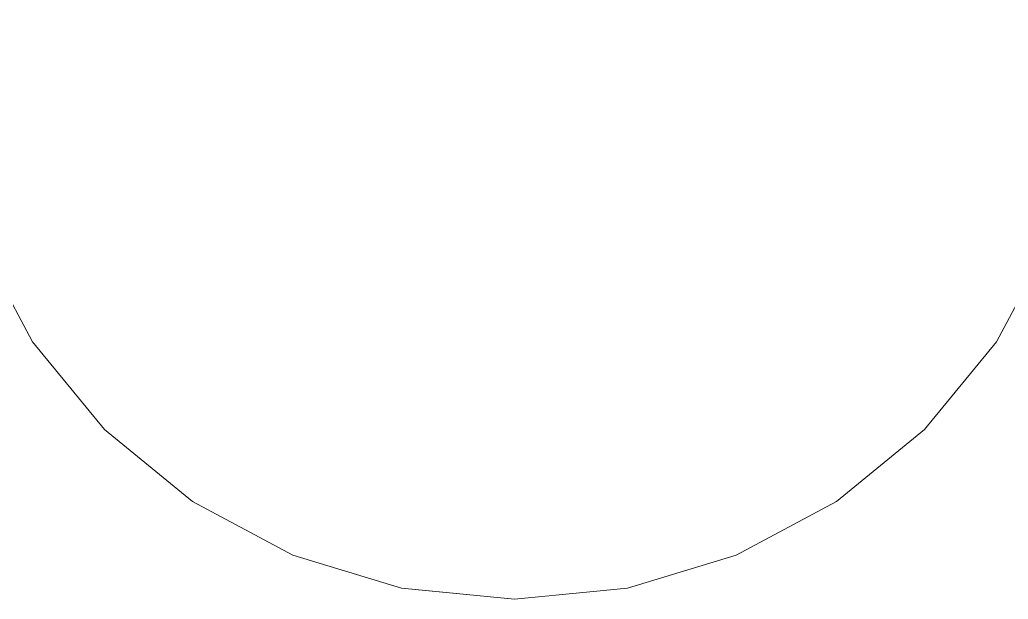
# Model space of a CAD drawing. Header units: metres. Extents: x 48 to 635, y -15 to 39.
# Drawn here: x 429.053 to 429.2236, y -12.0938 to -11.9938 of the extents above; entities that cross this region are included whole.
import ezdxf

# ---------------------------------------------------------------- set-up
doc = ezdxf.new("R2010")
doc.units = ezdxf.units.M
doc.header["$MEASUREMENT"] = 0
doc.linetypes.add('Wipeout_Contour', pattern=[1, 0, -1])
doc.layers.add('Interior - Lamp', color=7, linetype='Continuous')
doc.layers.add('Shell - Roof', color=7, linetype='Continuous')

msp = doc.modelspace()

# ---------------------------------------------------------------- wipeouts: each hides what was drawn before it
at = {"color": 254, "linetype": 'Wipeout_Contour', "lineweight": 0, "ltscale": 1287.470998}
msp.add_wipeout([(429.15754, -12.09184), (429.1384, -12.09377), (429.15791, -12.09184)], dxfattribs=at).dxf.layer = 'Interior - Lamp'
at = {"color": 254, "linetype": 'Wipeout_Contour', "lineweight": 0, "ltscale": 2572.874289}
msp.add_wipeout([(428.71669, -10.3523), (419.61622, -11.95764), (419.61622, -12.0438), (428.71669, -10.43846), (437.63622, -12.01188), (437.63622, -11.92572)], dxfattribs=at).dxf.layer = 'Shell - Roof'

# ---------------------------------------------------------------- next in the draw order: wipeouts: each hides what was drawn before it
at = {"color": 254, "linetype": 'Wipeout_Contour', "lineweight": 0, "ltscale": 1288.355028}
msp.add_wipeout([(429.11889, -12.09184), (429.1384, -12.09377), (429.11927, -12.09184)], dxfattribs=at).dxf.layer = 'Interior - Lamp'

# ---------------------------------------------------------------- next in the draw order: wipeouts: each hides what was drawn before it
at = {"color": 254, "linetype": 'Wipeout_Contour', "lineweight": 0, "ltscale": 1288.317721}
msp.add_wipeout([(429.11927, -12.09184), (429.1384, -12.09377), (429.12038, -12.09184)], dxfattribs=at).dxf.layer = 'Interior - Lamp'

# ---------------------------------------------------------------- next in the draw order: wipeouts: each hides what was drawn before it
at = {"color": 254, "linetype": 'Wipeout_Contour', "lineweight": 0, "ltscale": 1717.102572}
msp.add_wipeout([(429.10013, -12.08615), (429.11889, -12.09184), (429.11927, -12.09184), (429.10087, -12.08615)], dxfattribs=at).dxf.layer = 'Interior - Lamp'
at = {"color": 254, "linetype": 'Wipeout_Contour', "lineweight": 0, "ltscale": 1288.278645}
msp.add_wipeout([(429.12218, -12.09184), (429.12038, -12.09184), (429.1384, -12.09377)], dxfattribs=at).dxf.layer = 'Interior - Lamp'

# ---------------------------------------------------------------- next in the draw order: wipeouts: each hides what was drawn before it
at = {"color": 254, "linetype": 'Wipeout_Contour', "lineweight": 0, "ltscale": 1717.071099}
msp.add_wipeout([(429.10305, -12.08615), (429.10087, -12.08615), (429.11927, -12.09184), (429.12038, -12.09184)], dxfattribs=at).dxf.layer = 'Interior - Lamp'
at = {"color": 254, "linetype": 'Wipeout_Contour', "lineweight": 0, "ltscale": 1288.233344}
msp.add_wipeout([(429.12218, -12.09184), (429.1384, -12.09377), (429.12461, -12.09184)], dxfattribs=at).dxf.layer = 'Interior - Lamp'

# ---------------------------------------------------------------- next in the draw order: wipeouts: each hides what was drawn before it
at = {"color": 254, "linetype": 'Wipeout_Contour', "lineweight": 0, "ltscale": 1717.030763}
msp.add_wipeout([(429.08284, -12.07691), (429.10013, -12.08615), (429.10087, -12.08615), (429.08391, -12.07691)], dxfattribs=at).dxf.layer = 'Interior - Lamp'
at = {"color": 254, "linetype": 'Wipeout_Contour', "lineweight": 0, "ltscale": 1717.043852}
msp.add_wipeout([(429.10658, -12.08615), (429.10305, -12.08615), (429.12038, -12.09184), (429.12218, -12.09184)], dxfattribs=at).dxf.layer = 'Interior - Lamp'
at = {"color": 254, "linetype": 'Wipeout_Contour', "lineweight": 0, "ltscale": 1288.174013}
msp.add_wipeout([(429.12461, -12.09184), (429.1384, -12.09377), (429.12756, -12.09184)], dxfattribs=at).dxf.layer = 'Interior - Lamp'

# ---------------------------------------------------------------- next in the draw order: wipeouts: each hides what was drawn before it
at = {"color": 254, "linetype": 'Wipeout_Contour', "lineweight": 0, "ltscale": 1717.004923}
msp.add_wipeout([(429.08707, -12.07691), (429.08391, -12.07691), (429.10087, -12.08615), (429.10305, -12.08615)], dxfattribs=at).dxf.layer = 'Interior - Lamp'
at = {"color": 254, "linetype": 'Wipeout_Contour', "lineweight": 0, "ltscale": 1717.017547}
msp.add_wipeout([(429.11134, -12.08615), (429.10658, -12.08615), (429.12218, -12.09184), (429.12461, -12.09184)], dxfattribs=at).dxf.layer = 'Interior - Lamp'
at = {"color": 254, "linetype": 'Wipeout_Contour', "lineweight": 0, "ltscale": 1288.083492}
msp.add_wipeout([(429.13094, -12.09184), (429.12756, -12.09184), (429.1384, -12.09377)], dxfattribs=at).dxf.layer = 'Interior - Lamp'

# ---------------------------------------------------------------- next in the draw order: wipeouts: each hides what was drawn before it
at = {"color": 254, "linetype": 'Wipeout_Contour', "lineweight": 0, "ltscale": 1716.965786}
msp.add_wipeout([(429.06769, -12.06448), (429.08284, -12.07691), (429.08391, -12.07691), (429.06905, -12.06448)], dxfattribs=at).dxf.layer = 'Interior - Lamp'
at = {"color": 254, "linetype": 'Wipeout_Contour', "lineweight": 0, "ltscale": 1716.988458}
msp.add_wipeout([(429.08707, -12.07691), (429.10305, -12.08615), (429.10658, -12.08615), (429.09221, -12.07691)], dxfattribs=at).dxf.layer = 'Interior - Lamp'
at = {"color": 254, "linetype": 'Wipeout_Contour', "lineweight": 0, "ltscale": 1716.987683}
msp.add_wipeout([(429.11134, -12.08615), (429.12461, -12.09184), (429.12756, -12.09184), (429.11714, -12.08615)], dxfattribs=at).dxf.layer = 'Interior - Lamp'
at = {"color": 254, "linetype": 'Wipeout_Contour', "lineweight": 0, "ltscale": 1287.911571}
msp.add_wipeout([(429.1346, -12.09184), (429.13094, -12.09184), (429.1384, -12.09377)], dxfattribs=at).dxf.layer = 'Interior - Lamp'

# ---------------------------------------------------------------- next in the draw order: wipeouts: each hides what was drawn before it
at = {"color": 254, "linetype": 'Wipeout_Contour', "lineweight": 0, "ltscale": 1716.945504}
msp.add_wipeout([(429.07307, -12.06448), (429.06905, -12.06448), (429.08391, -12.07691), (429.08707, -12.07691)], dxfattribs=at).dxf.layer = 'Interior - Lamp'
at = {"color": 254, "linetype": 'Wipeout_Contour', "lineweight": 0, "ltscale": 1716.97832}
msp.add_wipeout([(429.09221, -12.07691), (429.10658, -12.08615), (429.11134, -12.08615), (429.09912, -12.07691)], dxfattribs=at).dxf.layer = 'Interior - Lamp'
at = {"color": 254, "linetype": 'Wipeout_Contour', "lineweight": 0, "ltscale": 1716.946583}
msp.add_wipeout([(429.11714, -12.08615), (429.12756, -12.09184), (429.13094, -12.09184), (429.12376, -12.08615)], dxfattribs=at).dxf.layer = 'Interior - Lamp'
at = {"color": 254, "linetype": 'Wipeout_Contour', "lineweight": 0, "ltscale": 1287.409424}
msp.add_wipeout([(429.1346, -12.09184), (429.1384, -12.09377), (429.1384, -12.09184)], dxfattribs=at).dxf.layer = 'Interior - Lamp'

# ---------------------------------------------------------------- next in the draw order: wipeouts: each hides what was drawn before it
at = {"color": 254, "linetype": 'Wipeout_Contour', "lineweight": 0, "ltscale": 1716.910233}
msp.add_wipeout([(429.05525, -12.04932), (429.06769, -12.06448), (429.06905, -12.06448), (429.05685, -12.04932)], dxfattribs=at).dxf.layer = 'Interior - Lamp'
at = {"color": 254, "linetype": 'Wipeout_Contour', "lineweight": 0, "ltscale": 1716.939012}
msp.add_wipeout([(429.07307, -12.06448), (429.08707, -12.07691), (429.09221, -12.07691), (429.07961, -12.06448)], dxfattribs=at).dxf.layer = 'Interior - Lamp'
at = {"color": 254, "linetype": 'Wipeout_Contour', "lineweight": 0, "ltscale": 1716.971217}
msp.add_wipeout([(429.10754, -12.07691), (429.09912, -12.07691), (429.11134, -12.08615), (429.11714, -12.08615)], dxfattribs=at).dxf.layer = 'Interior - Lamp'
at = {"color": 254, "linetype": 'Wipeout_Contour', "lineweight": 0, "ltscale": 1716.877849}
msp.add_wipeout([(429.12376, -12.08615), (429.13094, -12.09184), (429.1346, -12.09184), (429.13094, -12.08615)], dxfattribs=at).dxf.layer = 'Interior - Lamp'
at = {"color": 254, "linetype": 'Wipeout_Contour', "lineweight": 0, "ltscale": 1288.416603}
msp.add_wipeout([(429.1384, -12.09377), (429.14221, -12.09184), (429.1384, -12.09184)], dxfattribs=at).dxf.layer = 'Interior - Lamp'

# ---------------------------------------------------------------- next in the draw order: wipeouts: each hides what was drawn before it
at = {"color": 254, "linetype": 'Wipeout_Contour', "lineweight": 0, "ltscale": 1716.895634}
msp.add_wipeout([(429.05685, -12.04932), (429.06905, -12.06448), (429.07307, -12.06448), (429.06158, -12.04932)], dxfattribs=at).dxf.layer = 'Interior - Lamp'
at = {"color": 254, "linetype": 'Wipeout_Contour', "lineweight": 0, "ltscale": 1716.942962}
msp.add_wipeout([(429.0884, -12.06448), (429.07961, -12.06448), (429.09221, -12.07691), (429.09912, -12.07691)], dxfattribs=at).dxf.layer = 'Interior - Lamp'
at = {"color": 254, "linetype": 'Wipeout_Contour', "lineweight": 0, "ltscale": 1716.962743}
msp.add_wipeout([(429.11714, -12.07691), (429.10754, -12.07691), (429.11714, -12.08615), (429.12376, -12.08615)], dxfattribs=at).dxf.layer = 'Interior - Lamp'
at = {"color": 254, "linetype": 'Wipeout_Contour', "lineweight": 0, "ltscale": 1287.914456}
msp.add_wipeout([(429.1384, -12.09377), (429.14587, -12.09184), (429.14221, -12.09184)], dxfattribs=at).dxf.layer = 'Interior - Lamp'

# ---------------------------------------------------------------- next in the draw order: wipeouts: each hides what was drawn before it
at = {"color": 254, "linetype": 'Wipeout_Contour', "lineweight": 0, "ltscale": 1716.866427}
msp.add_wipeout([(429.04601, -12.03203), (429.05525, -12.04932), (429.05685, -12.04932), (429.04779, -12.03203)], dxfattribs=at).dxf.layer = 'Interior - Lamp'
at = {"color": 254, "linetype": 'Wipeout_Contour', "lineweight": 0, "ltscale": 1716.898465}
msp.add_wipeout([(429.06158, -12.04932), (429.07307, -12.06448), (429.07961, -12.06448), (429.06927, -12.04932)], dxfattribs=at).dxf.layer = 'Interior - Lamp'
at = {"color": 254, "linetype": 'Wipeout_Contour', "lineweight": 0, "ltscale": 1716.954375}
msp.add_wipeout([(429.09912, -12.06448), (429.0884, -12.06448), (429.09912, -12.07691), (429.10754, -12.07691)], dxfattribs=at).dxf.layer = 'Interior - Lamp'
at = {"color": 254, "linetype": 'Wipeout_Contour', "lineweight": 0, "ltscale": 1287.742535}
msp.add_wipeout([(429.1384, -12.09377), (429.14924, -12.09184), (429.14587, -12.09184)], dxfattribs=at).dxf.layer = 'Interior - Lamp'

# ---------------------------------------------------------------- next in the draw order: wipeouts: each hides what was drawn before it
at = {"color": 254, "linetype": 'Wipeout_Contour', "lineweight": 0, "ltscale": 1716.858041}
msp.add_wipeout([(429.04779, -12.03203), (429.05685, -12.04932), (429.06158, -12.04932), (429.05305, -12.03203)], dxfattribs=at).dxf.layer = 'Interior - Lamp'
at = {"color": 254, "linetype": 'Wipeout_Contour', "lineweight": 0, "ltscale": 1716.914735}
msp.add_wipeout([(429.07961, -12.04932), (429.06927, -12.04932), (429.07961, -12.06448), (429.0884, -12.06448)], dxfattribs=at).dxf.layer = 'Interior - Lamp'
at = {"color": 254, "linetype": 'Wipeout_Contour', "lineweight": 0, "ltscale": 1287.652014}
msp.add_wipeout([(429.1384, -12.09377), (429.1522, -12.09184), (429.14924, -12.09184)], dxfattribs=at).dxf.layer = 'Interior - Lamp'

# ---------------------------------------------------------------- next in the draw order: wipeouts: each hides what was drawn before it
at = {"color": 254, "linetype": 'Wipeout_Contour', "lineweight": 0, "ltscale": 1716.869713}
msp.add_wipeout([(429.06158, -12.03203), (429.05305, -12.03203), (429.06158, -12.04932), (429.06927, -12.04932)], dxfattribs=at).dxf.layer = 'Interior - Lamp'
at = {"color": 254, "linetype": 'Wipeout_Contour', "lineweight": 0, "ltscale": 1287.592682}
msp.add_wipeout([(429.1384, -12.09377), (429.15462, -12.09184), (429.1522, -12.09184)], dxfattribs=at).dxf.layer = 'Interior - Lamp'

# ---------------------------------------------------------------- next in the draw order: wipeouts: each hides what was drawn before it
at = {"color": 254, "linetype": 'Wipeout_Contour', "lineweight": 0, "ltscale": 1287.547382}
msp.add_wipeout([(429.1384, -12.09377), (429.15643, -12.09184), (429.15462, -12.09184)], dxfattribs=at).dxf.layer = 'Interior - Lamp'

# ---------------------------------------------------------------- next in the draw order: wipeouts: each hides what was drawn before it
at = {"color": 254, "linetype": 'Wipeout_Contour', "lineweight": 0, "ltscale": 1287.508306}
msp.add_wipeout([(429.1384, -12.09377), (429.15754, -12.09184), (429.15643, -12.09184)], dxfattribs=at).dxf.layer = 'Interior - Lamp'

# ---------------------------------------------------------------- next in the draw order: wipeouts: each hides what was drawn before it
at = {"color": 254, "linetype": 'Wipeout_Contour', "lineweight": 0, "ltscale": 1716.734478}
msp.add_wipeout([(429.13094, -12.08615), (429.1346, -12.09184), (429.1384, -12.09184), (429.1384, -12.08615)], dxfattribs=at).dxf.layer = 'Interior - Lamp'
at = {"color": 254, "linetype": 'Wipeout_Contour', "lineweight": 0, "ltscale": 1717.368905}
msp.add_wipeout([(429.17593, -12.08615), (429.15754, -12.09184), (429.15791, -12.09184), (429.17667, -12.08615)], dxfattribs=at).dxf.layer = 'Interior - Lamp'

# ---------------------------------------------------------------- next in the draw order: wipeouts: each hides what was drawn before it
at = {"color": 254, "linetype": 'Wipeout_Contour', "lineweight": 0, "ltscale": 1716.945724}
msp.add_wipeout([(429.12756, -12.07691), (429.11714, -12.07691), (429.12376, -12.08615), (429.13094, -12.08615)], dxfattribs=at).dxf.layer = 'Interior - Lamp'
at = {"color": 254, "linetype": 'Wipeout_Contour', "lineweight": 0, "ltscale": 1717.737}
msp.add_wipeout([(429.1384, -12.08615), (429.1384, -12.09184), (429.14221, -12.09184), (429.14587, -12.08615)], dxfattribs=at).dxf.layer = 'Interior - Lamp'

# ---------------------------------------------------------------- next in the draw order: linework, layer by layer
at = {"layer": 'Interior - Lamp', "color": 2, "linetype": 'Continuous', "lineweight": 13, "true_color": 0xffeb28}
for p, q in [((429.11889, -12.09184), (429.10013, -12.08615)), ((429.1384, -12.09377), (429.11889, -12.09184))]:
    msp.add_line(p, q, dxfattribs=at)

# ---------------------------------------------------------------- next in the draw order: wipeouts: each hides what was drawn before it
at = {"color": 254, "linetype": 'Wipeout_Contour', "lineweight": 0, "ltscale": 1716.969984}
msp.add_wipeout([(429.11134, -12.06448), (429.09912, -12.06448), (429.10754, -12.07691), (429.11714, -12.07691)], dxfattribs=at).dxf.layer = 'Interior - Lamp'
at = {"color": 254, "linetype": 'Wipeout_Contour', "lineweight": 0, "ltscale": 1716.905547}
msp.add_wipeout([(429.1384, -12.07691), (429.12756, -12.07691), (429.13094, -12.08615), (429.1384, -12.08615)], dxfattribs=at).dxf.layer = 'Interior - Lamp'
at = {"color": 254, "linetype": 'Wipeout_Contour', "lineweight": 0, "ltscale": 1717.593629}
msp.add_wipeout([(429.14221, -12.09184), (429.14587, -12.09184), (429.15305, -12.08615), (429.14587, -12.08615)], dxfattribs=at).dxf.layer = 'Interior - Lamp'

# ---------------------------------------------------------------- next in the draw order: linework, layer by layer
at = {"layer": 'Interior - Lamp', "color": 2, "linetype": 'Continuous', "lineweight": 13, "true_color": 0xffeb28}
msp.add_line((429.10013, -12.08615), (429.08284, -12.07691), dxfattribs=at)

# ---------------------------------------------------------------- next in the draw order: wipeouts: each hides what was drawn before it
at = {"color": 254, "linetype": 'Wipeout_Contour', "lineweight": 0, "ltscale": 1716.941399}
msp.add_wipeout([(429.07961, -12.04932), (429.0884, -12.06448), (429.09912, -12.06448), (429.09221, -12.04932)], dxfattribs=at).dxf.layer = 'Interior - Lamp'
at = {"color": 254, "linetype": 'Wipeout_Contour', "lineweight": 0, "ltscale": 1716.985594}
msp.add_wipeout([(429.11134, -12.06448), (429.11714, -12.07691), (429.12756, -12.07691), (429.12461, -12.06448)], dxfattribs=at).dxf.layer = 'Interior - Lamp'
at = {"color": 254, "linetype": 'Wipeout_Contour', "lineweight": 0, "ltscale": 1717.524895}
msp.add_wipeout([(429.14587, -12.09184), (429.14924, -12.09184), (429.15966, -12.08615), (429.15305, -12.08615)], dxfattribs=at).dxf.layer = 'Interior - Lamp'

# ---------------------------------------------------------------- next in the draw order: linework, layer by layer
at = {"layer": 'Interior - Lamp', "color": 2, "linetype": 'Continuous', "lineweight": 13, "true_color": 0xffeb28}
msp.add_line((429.08284, -12.07691), (429.06769, -12.06448), dxfattribs=at)

# ---------------------------------------------------------------- next in the draw order: wipeouts: each hides what was drawn before it
at = {"color": 254, "linetype": 'Wipeout_Contour', "lineweight": 0, "ltscale": 1716.89663}
msp.add_wipeout([(429.07307, -12.03203), (429.06158, -12.03203), (429.06927, -12.04932), (429.07961, -12.04932)], dxfattribs=at).dxf.layer = 'Interior - Lamp'
at = {"color": 254, "linetype": 'Wipeout_Contour', "lineweight": 0, "ltscale": 1716.975525}
msp.add_wipeout([(429.09221, -12.04932), (429.09912, -12.06448), (429.11134, -12.06448), (429.10658, -12.04932)], dxfattribs=at).dxf.layer = 'Interior - Lamp'
at = {"color": 254, "linetype": 'Wipeout_Contour', "lineweight": 0, "ltscale": 1717.483794}
msp.add_wipeout([(429.14924, -12.09184), (429.1522, -12.09184), (429.16546, -12.08615), (429.15966, -12.08615)], dxfattribs=at).dxf.layer = 'Interior - Lamp'

# ---------------------------------------------------------------- next in the draw order: linework, layer by layer
at = {"layer": 'Interior - Lamp', "color": 2, "linetype": 'Continuous', "lineweight": 13, "true_color": 0xffeb28}
msp.add_line((429.06769, -12.06448), (429.05525, -12.04932), dxfattribs=at)

# ---------------------------------------------------------------- next in the draw order: wipeouts: each hides what was drawn before it
at = {"color": 254, "linetype": 'Wipeout_Contour', "lineweight": 0, "ltscale": 1716.856002}
msp.add_wipeout([(429.05685, -12.01328), (429.04779, -12.01328), (429.05305, -12.03203), (429.06158, -12.03203)], dxfattribs=at).dxf.layer = 'Interior - Lamp'
at = {"color": 254, "linetype": 'Wipeout_Contour', "lineweight": 0, "ltscale": 1716.935615}
msp.add_wipeout([(429.07307, -12.03203), (429.07961, -12.04932), (429.09221, -12.04932), (429.08707, -12.03203)], dxfattribs=at).dxf.layer = 'Interior - Lamp'
at = {"color": 254, "linetype": 'Wipeout_Contour', "lineweight": 0, "ltscale": 1717.564251}
msp.add_wipeout([(429.14924, -12.07691), (429.1384, -12.07691), (429.1384, -12.08615), (429.14587, -12.08615)], dxfattribs=at).dxf.layer = 'Interior - Lamp'
at = {"color": 254, "linetype": 'Wipeout_Contour', "lineweight": 0, "ltscale": 1717.453931}
msp.add_wipeout([(429.17022, -12.08615), (429.16546, -12.08615), (429.1522, -12.09184), (429.15462, -12.09184)], dxfattribs=at).dxf.layer = 'Interior - Lamp'

# ---------------------------------------------------------------- next in the draw order: linework, layer by layer
at = {"layer": 'Interior - Lamp', "color": 2, "linetype": 'Continuous', "lineweight": 13, "true_color": 0xffeb28}
msp.add_line((429.05525, -12.04932), (429.04601, -12.03203), dxfattribs=at)

# ---------------------------------------------------------------- next in the draw order: wipeouts: each hides what was drawn before it
at = {"color": 254, "linetype": 'Wipeout_Contour', "lineweight": 0, "ltscale": 1716.891763}
msp.add_wipeout([(429.05685, -12.01328), (429.06158, -12.03203), (429.07307, -12.03203), (429.06905, -12.01328)], dxfattribs=at).dxf.layer = 'Interior - Lamp'
at = {"color": 254, "linetype": 'Wipeout_Contour', "lineweight": 0, "ltscale": 1716.994843}
msp.add_wipeout([(429.12461, -12.06448), (429.12756, -12.07691), (429.1384, -12.07691), (429.1384, -12.06448)], dxfattribs=at).dxf.layer = 'Interior - Lamp'
at = {"color": 254, "linetype": 'Wipeout_Contour', "lineweight": 0, "ltscale": 1717.427625}
msp.add_wipeout([(429.17376, -12.08615), (429.17022, -12.08615), (429.15462, -12.09184), (429.15643, -12.09184)], dxfattribs=at).dxf.layer = 'Interior - Lamp'

# ---------------------------------------------------------------- next in the draw order: wipeouts: each hides what was drawn before it
at = {"color": 254, "linetype": 'Wipeout_Contour', "lineweight": 0, "ltscale": 1716.86222}
msp.add_wipeout([(429.05525, -11.99377), (429.04601, -11.99377), (429.04779, -12.01328), (429.05685, -12.01328)], dxfattribs=at).dxf.layer = 'Interior - Lamp'
at = {"color": 254, "linetype": 'Wipeout_Contour', "lineweight": 0, "ltscale": 1717.013898}
msp.add_wipeout([(429.12218, -12.04932), (429.10658, -12.04932), (429.11134, -12.06448), (429.12461, -12.06448)], dxfattribs=at).dxf.layer = 'Interior - Lamp'
at = {"color": 254, "linetype": 'Wipeout_Contour', "lineweight": 0, "ltscale": 1717.400379}
msp.add_wipeout([(429.17593, -12.08615), (429.17376, -12.08615), (429.15643, -12.09184), (429.15754, -12.09184)], dxfattribs=at).dxf.layer = 'Interior - Lamp'

# ---------------------------------------------------------------- next in the draw order: linework, layer by layer
at = {"layer": 'Interior - Lamp', "color": 2, "linetype": 'Continuous', "lineweight": 13, "true_color": 0xffeb28}
msp.add_line((429.1384, -12.09377), (429.15791, -12.09184), dxfattribs=at)

# ---------------------------------------------------------------- next in the draw order: wipeouts: each hides what was drawn before it
at = {"color": 254, "linetype": 'Wipeout_Contour', "lineweight": 0, "ltscale": 1716.983832}
msp.add_wipeout([(429.10305, -12.03203), (429.08707, -12.03203), (429.09221, -12.04932), (429.10658, -12.04932)], dxfattribs=at).dxf.layer = 'Interior - Lamp'
at = {"color": 254, "linetype": 'Wipeout_Contour', "lineweight": 0, "ltscale": 1717.524073}
msp.add_wipeout([(429.15966, -12.07691), (429.14924, -12.07691), (429.14587, -12.08615), (429.15305, -12.08615)], dxfattribs=at).dxf.layer = 'Interior - Lamp'
at = {"color": 254, "linetype": 'Wipeout_Contour', "lineweight": 0, "ltscale": 1717.439034}
msp.add_wipeout([(429.17593, -12.08615), (429.17667, -12.08615), (429.19396, -12.07691), (429.19289, -12.07691)], dxfattribs=at).dxf.layer = 'Interior - Lamp'

# ---------------------------------------------------------------- next in the draw order: wipeouts: each hides what was drawn before it
at = {"color": 254, "linetype": 'Wipeout_Contour', "lineweight": 0, "ltscale": 1716.940074}
msp.add_wipeout([(429.08391, -12.01328), (429.06905, -12.01328), (429.07307, -12.03203), (429.08707, -12.03203)], dxfattribs=at).dxf.layer = 'Interior - Lamp'
at = {"color": 254, "linetype": 'Wipeout_Contour', "lineweight": 0, "ltscale": 1717.507054}
msp.add_wipeout([(429.16927, -12.07691), (429.15966, -12.07691), (429.15305, -12.08615), (429.15966, -12.08615)], dxfattribs=at).dxf.layer = 'Interior - Lamp'

# ---------------------------------------------------------------- next in the draw order: wipeouts: each hides what was drawn before it
at = {"color": 254, "linetype": 'Wipeout_Contour', "lineweight": 0, "ltscale": 1716.904199}
msp.add_wipeout([(429.05525, -11.99377), (429.05685, -12.01328), (429.06905, -12.01328), (429.06769, -11.99377)], dxfattribs=at).dxf.layer = 'Interior - Lamp'
at = {"color": 254, "linetype": 'Wipeout_Contour', "lineweight": 0, "ltscale": 1717.472517}
msp.add_wipeout([(429.1384, -12.07691), (429.14924, -12.07691), (429.1522, -12.06448), (429.1384, -12.06448)], dxfattribs=at).dxf.layer = 'Interior - Lamp'
at = {"color": 254, "linetype": 'Wipeout_Contour', "lineweight": 0, "ltscale": 1717.49858}
msp.add_wipeout([(429.15966, -12.08615), (429.16546, -12.08615), (429.17769, -12.07691), (429.16927, -12.07691)], dxfattribs=at).dxf.layer = 'Interior - Lamp'

# ---------------------------------------------------------------- next in the draw order: wipeouts: each hides what was drawn before it
at = {"color": 254, "linetype": 'Wipeout_Contour', "lineweight": 0, "ltscale": 1717.05262}
msp.add_wipeout([(429.1384, -12.04932), (429.12218, -12.04932), (429.12461, -12.06448), (429.1384, -12.06448)], dxfattribs=at).dxf.layer = 'Interior - Lamp'
at = {"color": 254, "linetype": 'Wipeout_Contour', "lineweight": 0, "ltscale": 1717.491476}
msp.add_wipeout([(429.17769, -12.07691), (429.16546, -12.08615), (429.17022, -12.08615), (429.1846, -12.07691)], dxfattribs=at).dxf.layer = 'Interior - Lamp'

# ---------------------------------------------------------------- next in the draw order: wipeouts: each hides what was drawn before it
at = {"color": 254, "linetype": 'Wipeout_Contour', "lineweight": 0, "ltscale": 1717.038375}
msp.add_wipeout([(429.12038, -12.03203), (429.10305, -12.03203), (429.10658, -12.04932), (429.12218, -12.04932)], dxfattribs=at).dxf.layer = 'Interior - Lamp'
at = {"color": 254, "linetype": 'Wipeout_Contour', "lineweight": 0, "ltscale": 1717.481766}
msp.add_wipeout([(429.1522, -12.06448), (429.14924, -12.07691), (429.15966, -12.07691), (429.16546, -12.06448)], dxfattribs=at).dxf.layer = 'Interior - Lamp'
at = {"color": 254, "linetype": 'Wipeout_Contour', "lineweight": 0, "ltscale": 1717.481338}
msp.add_wipeout([(429.17022, -12.08615), (429.17376, -12.08615), (429.18973, -12.07691), (429.1846, -12.07691)], dxfattribs=at).dxf.layer = 'Interior - Lamp'

# ---------------------------------------------------------------- next in the draw order: wipeouts: each hides what was drawn before it
at = {"color": 254, "linetype": 'Wipeout_Contour', "lineweight": 0, "ltscale": 1716.998265}
msp.add_wipeout([(429.10087, -12.01328), (429.08391, -12.01328), (429.08707, -12.03203), (429.10305, -12.03203)], dxfattribs=at).dxf.layer = 'Interior - Lamp'
at = {"color": 254, "linetype": 'Wipeout_Contour', "lineweight": 0, "ltscale": 1717.41164}
msp.add_wipeout([(429.15462, -12.04932), (429.1384, -12.04932), (429.1384, -12.06448), (429.1522, -12.06448)], dxfattribs=at).dxf.layer = 'Interior - Lamp'
at = {"color": 254, "linetype": 'Wipeout_Contour', "lineweight": 0, "ltscale": 1717.464874}
msp.add_wipeout([(429.19289, -12.07691), (429.18973, -12.07691), (429.17376, -12.08615), (429.17593, -12.08615)], dxfattribs=at).dxf.layer = 'Interior - Lamp'

# ---------------------------------------------------------------- next in the draw order: linework, layer by layer
at = {"layer": 'Interior - Lamp', "color": 2, "linetype": 'Continuous', "lineweight": 13, "true_color": 0xffeb28}
msp.add_line((429.15791, -12.09184), (429.17667, -12.08615), dxfattribs=at)

# ---------------------------------------------------------------- next in the draw order: wipeouts: each hides what was drawn before it
at = {"color": 254, "linetype": 'Wipeout_Contour', "lineweight": 0, "ltscale": 1716.958198}
msp.add_wipeout([(429.08284, -11.99377), (429.06769, -11.99377), (429.06905, -12.01328), (429.08391, -12.01328)], dxfattribs=at).dxf.layer = 'Interior - Lamp'
at = {"color": 254, "linetype": 'Wipeout_Contour', "lineweight": 0, "ltscale": 1717.096097}
msp.add_wipeout([(429.1384, -12.03203), (429.12038, -12.03203), (429.12218, -12.04932), (429.1384, -12.04932)], dxfattribs=at).dxf.layer = 'Interior - Lamp'
at = {"color": 254, "linetype": 'Wipeout_Contour', "lineweight": 0, "ltscale": 1717.497375}
msp.add_wipeout([(429.17769, -12.06448), (429.16546, -12.06448), (429.15966, -12.07691), (429.16927, -12.07691)], dxfattribs=at).dxf.layer = 'Interior - Lamp'
at = {"color": 254, "linetype": 'Wipeout_Contour', "lineweight": 0, "ltscale": 1717.501571}
msp.add_wipeout([(429.20775, -12.06448), (429.19289, -12.07691), (429.19396, -12.07691), (429.20911, -12.06448)], dxfattribs=at).dxf.layer = 'Interior - Lamp'

# ---------------------------------------------------------------- next in the draw order: wipeouts: each hides what was drawn before it
at = {"color": 254, "linetype": 'Wipeout_Contour', "lineweight": 0, "ltscale": 1717.063594}
msp.add_wipeout([(429.11927, -12.01328), (429.10087, -12.01328), (429.10305, -12.03203), (429.12038, -12.03203)], dxfattribs=at).dxf.layer = 'Interior - Lamp'
at = {"color": 254, "linetype": 'Wipeout_Contour', "lineweight": 0, "ltscale": 1717.512983}
msp.add_wipeout([(429.1884, -12.06448), (429.17769, -12.06448), (429.16927, -12.07691), (429.17769, -12.07691)], dxfattribs=at).dxf.layer = 'Interior - Lamp'

# ---------------------------------------------------------------- next in the draw order: wipeouts: each hides what was drawn before it
at = {"color": 254, "linetype": 'Wipeout_Contour', "lineweight": 0, "ltscale": 1717.021952}
msp.add_wipeout([(429.10013, -11.99377), (429.08284, -11.99377), (429.08391, -12.01328), (429.10087, -12.01328)], dxfattribs=at).dxf.layer = 'Interior - Lamp'
at = {"color": 254, "linetype": 'Wipeout_Contour', "lineweight": 0, "ltscale": 1717.450362}
msp.add_wipeout([(429.15462, -12.04932), (429.1522, -12.06448), (429.16546, -12.06448), (429.17022, -12.04932)], dxfattribs=at).dxf.layer = 'Interior - Lamp'
at = {"color": 254, "linetype": 'Wipeout_Contour', "lineweight": 0, "ltscale": 1717.524397}
msp.add_wipeout([(429.17769, -12.07691), (429.1846, -12.07691), (429.1972, -12.06448), (429.1884, -12.06448)], dxfattribs=at).dxf.layer = 'Interior - Lamp'

# ---------------------------------------------------------------- next in the draw order: wipeouts: each hides what was drawn before it
at = {"color": 254, "linetype": 'Wipeout_Contour', "lineweight": 0, "ltscale": 1717.364522}
msp.add_wipeout([(429.15643, -12.03203), (429.1384, -12.03203), (429.1384, -12.04932), (429.15462, -12.04932)], dxfattribs=at).dxf.layer = 'Interior - Lamp'
at = {"color": 254, "linetype": 'Wipeout_Contour', "lineweight": 0, "ltscale": 1717.528346}
msp.add_wipeout([(429.1972, -12.06448), (429.1846, -12.07691), (429.18973, -12.07691), (429.20373, -12.06448)], dxfattribs=at).dxf.layer = 'Interior - Lamp'

# ---------------------------------------------------------------- next in the draw order: wipeouts: each hides what was drawn before it
at = {"color": 254, "linetype": 'Wipeout_Contour', "lineweight": 0, "ltscale": 1717.13315}
msp.add_wipeout([(429.1384, -12.01328), (429.11927, -12.01328), (429.12038, -12.03203), (429.1384, -12.03203)], dxfattribs=at).dxf.layer = 'Interior - Lamp'
at = {"color": 254, "linetype": 'Wipeout_Contour', "lineweight": 0, "ltscale": 1717.488733}
msp.add_wipeout([(429.16546, -12.06448), (429.17769, -12.06448), (429.1846, -12.04932), (429.17022, -12.04932)], dxfattribs=at).dxf.layer = 'Interior - Lamp'
at = {"color": 254, "linetype": 'Wipeout_Contour', "lineweight": 0, "ltscale": 1717.521853}
msp.add_wipeout([(429.20373, -12.06448), (429.18973, -12.07691), (429.19289, -12.07691), (429.20775, -12.06448)], dxfattribs=at).dxf.layer = 'Interior - Lamp'

# ---------------------------------------------------------------- next in the draw order: linework, layer by layer
at = {"layer": 'Interior - Lamp', "color": 2, "linetype": 'Continuous', "lineweight": 13, "true_color": 0xffeb28}
msp.add_line((429.17667, -12.08615), (429.19396, -12.07691), dxfattribs=at)

# ---------------------------------------------------------------- next in the draw order: wipeouts: each hides what was drawn before it
at = {"color": 254, "linetype": 'Wipeout_Contour', "lineweight": 0, "ltscale": 1717.092919}
msp.add_wipeout([(429.11889, -11.99377), (429.10013, -11.99377), (429.10087, -12.01328), (429.11927, -12.01328)], dxfattribs=at).dxf.layer = 'Interior - Lamp'
at = {"color": 254, "linetype": 'Wipeout_Contour', "lineweight": 0, "ltscale": 1717.422243}
msp.add_wipeout([(429.17376, -12.03203), (429.15643, -12.03203), (429.15462, -12.04932), (429.17022, -12.04932)], dxfattribs=at).dxf.layer = 'Interior - Lamp'
at = {"color": 254, "linetype": 'Wipeout_Contour', "lineweight": 0, "ltscale": 1717.522859}
msp.add_wipeout([(429.17769, -12.06448), (429.1884, -12.06448), (429.1972, -12.04932), (429.1846, -12.04932)], dxfattribs=at).dxf.layer = 'Interior - Lamp'
at = {"color": 254, "linetype": 'Wipeout_Contour', "lineweight": 0, "ltscale": 1717.554024}
msp.add_wipeout([(429.21995, -12.04932), (429.20775, -12.06448), (429.20911, -12.06448), (429.22155, -12.04932)], dxfattribs=at).dxf.layer = 'Interior - Lamp'

# ---------------------------------------------------------------- next in the draw order: wipeouts: each hides what was drawn before it
at = {"color": 254, "linetype": 'Wipeout_Contour', "lineweight": 0, "ltscale": 1717.323429}
msp.add_wipeout([(429.15754, -12.01328), (429.1384, -12.01328), (429.1384, -12.03203), (429.15643, -12.03203)], dxfattribs=at).dxf.layer = 'Interior - Lamp'
at = {"color": 254, "linetype": 'Wipeout_Contour', "lineweight": 0, "ltscale": 1717.549523}
msp.add_wipeout([(429.1972, -12.04932), (429.1884, -12.06448), (429.1972, -12.06448), (429.20754, -12.04932)], dxfattribs=at).dxf.layer = 'Interior - Lamp'

# ---------------------------------------------------------------- next in the draw order: wipeouts: each hides what was drawn before it
at = {"color": 254, "linetype": 'Wipeout_Contour', "lineweight": 0, "ltscale": 1717.168313}
msp.add_wipeout([(429.1384, -11.99377), (429.11889, -11.99377), (429.11927, -12.01328), (429.1384, -12.01328)], dxfattribs=at).dxf.layer = 'Interior - Lamp'
at = {"color": 254, "linetype": 'Wipeout_Contour', "lineweight": 0, "ltscale": 1717.476786}
msp.add_wipeout([(429.18973, -12.03203), (429.17376, -12.03203), (429.17022, -12.04932), (429.1846, -12.04932)], dxfattribs=at).dxf.layer = 'Interior - Lamp'
at = {"color": 254, "linetype": 'Wipeout_Contour', "lineweight": 0, "ltscale": 1717.565792}
msp.add_wipeout([(429.20754, -12.04932), (429.1972, -12.06448), (429.20373, -12.06448), (429.21522, -12.04932)], dxfattribs=at).dxf.layer = 'Interior - Lamp'

# ---------------------------------------------------------------- next in the draw order: wipeouts: each hides what was drawn before it
at = {"color": 254, "linetype": 'Wipeout_Contour', "lineweight": 0, "ltscale": 1717.392984}
msp.add_wipeout([(429.17593, -12.01328), (429.15754, -12.01328), (429.15643, -12.03203), (429.17376, -12.03203)], dxfattribs=at).dxf.layer = 'Interior - Lamp'
at = {"color": 254, "linetype": 'Wipeout_Contour', "lineweight": 0, "ltscale": 1717.568623}
msp.add_wipeout([(429.20373, -12.06448), (429.20775, -12.06448), (429.21995, -12.04932), (429.21522, -12.04932)], dxfattribs=at).dxf.layer = 'Interior - Lamp'

# ---------------------------------------------------------------- next in the draw order: linework, layer by layer
at = {"layer": 'Interior - Lamp', "color": 2, "linetype": 'Continuous', "lineweight": 13, "true_color": 0xffeb28}
msp.add_line((429.19396, -12.07691), (429.20911, -12.06448), dxfattribs=at)

# ---------------------------------------------------------------- next in the draw order: wipeouts: each hides what was drawn before it
at = {"color": 254, "linetype": 'Wipeout_Contour', "lineweight": 0, "ltscale": 1717.283982}
msp.add_wipeout([(429.15791, -11.99377), (429.1384, -11.99377), (429.1384, -12.01328), (429.15754, -12.01328)], dxfattribs=at).dxf.layer = 'Interior - Lamp'
at = {"color": 254, "linetype": 'Wipeout_Contour', "lineweight": 0, "ltscale": 1717.525002}
msp.add_wipeout([(429.1846, -12.04932), (429.1972, -12.04932), (429.20373, -12.03203), (429.18973, -12.03203)], dxfattribs=at).dxf.layer = 'Interior - Lamp'
at = {"color": 254, "linetype": 'Wipeout_Contour', "lineweight": 0, "ltscale": 1717.594188}
msp.add_wipeout([(429.22901, -12.03203), (429.21995, -12.04932), (429.22155, -12.04932), (429.23079, -12.03203)], dxfattribs=at).dxf.layer = 'Interior - Lamp'

# ---------------------------------------------------------------- next in the draw order: wipeouts: each hides what was drawn before it
at = {"color": 254, "linetype": 'Wipeout_Contour', "lineweight": 0, "ltscale": 1717.458312}
msp.add_wipeout([(429.19289, -12.01328), (429.17593, -12.01328), (429.17376, -12.03203), (429.18973, -12.03203)], dxfattribs=at).dxf.layer = 'Interior - Lamp'
at = {"color": 254, "linetype": 'Wipeout_Contour', "lineweight": 0, "ltscale": 1717.563986}
msp.add_wipeout([(429.21522, -12.03203), (429.20373, -12.03203), (429.1972, -12.04932), (429.20754, -12.04932)], dxfattribs=at).dxf.layer = 'Interior - Lamp'

# ---------------------------------------------------------------- next in the draw order: wipeouts: each hides what was drawn before it
at = {"color": 254, "linetype": 'Wipeout_Contour', "lineweight": 0, "ltscale": 1717.359376}
msp.add_wipeout([(429.17667, -11.99377), (429.15791, -11.99377), (429.15754, -12.01328), (429.17593, -12.01328)], dxfattribs=at).dxf.layer = 'Interior - Lamp'
at = {"color": 254, "linetype": 'Wipeout_Contour', "lineweight": 0, "ltscale": 1717.590903}
msp.add_wipeout([(429.22376, -12.03203), (429.21522, -12.03203), (429.20754, -12.04932), (429.21522, -12.04932)], dxfattribs=at).dxf.layer = 'Interior - Lamp'

# ---------------------------------------------------------------- next in the draw order: wipeouts: each hides what was drawn before it
at = {"color": 254, "linetype": 'Wipeout_Contour', "lineweight": 0, "ltscale": 1717.516502}
msp.add_wipeout([(429.19289, -12.01328), (429.18973, -12.03203), (429.20373, -12.03203), (429.20775, -12.01328)], dxfattribs=at).dxf.layer = 'Interior - Lamp'
at = {"color": 254, "linetype": 'Wipeout_Contour', "lineweight": 0, "ltscale": 1717.602574}
msp.add_wipeout([(429.22376, -12.03203), (429.21522, -12.04932), (429.21995, -12.04932), (429.22901, -12.03203)], dxfattribs=at).dxf.layer = 'Interior - Lamp'

# ---------------------------------------------------------------- next in the draw order: linework, layer by layer
at = {"layer": 'Interior - Lamp', "color": 2, "linetype": 'Continuous', "lineweight": 13, "true_color": 0xffeb28}
msp.add_line((429.20911, -12.06448), (429.22155, -12.04932), dxfattribs=at)

# ---------------------------------------------------------------- next in the draw order: wipeouts: each hides what was drawn before it
at = {"color": 254, "linetype": 'Wipeout_Contour', "lineweight": 0, "ltscale": 1717.430343}
msp.add_wipeout([(429.17667, -11.99377), (429.17593, -12.01328), (429.19289, -12.01328), (429.19396, -11.99377)], dxfattribs=at).dxf.layer = 'Interior - Lamp'
at = {"color": 254, "linetype": 'Wipeout_Contour', "lineweight": 0, "ltscale": 1717.564813}
msp.add_wipeout([(429.20373, -12.03203), (429.21522, -12.03203), (429.21995, -12.01328), (429.20775, -12.01328)], dxfattribs=at).dxf.layer = 'Interior - Lamp'

# ---------------------------------------------------------------- next in the draw order: wipeouts: each hides what was drawn before it
at = {"color": 254, "linetype": 'Wipeout_Contour', "lineweight": 0, "ltscale": 1717.494097}
msp.add_wipeout([(429.20911, -11.99377), (429.19396, -11.99377), (429.19289, -12.01328), (429.20775, -12.01328)], dxfattribs=at).dxf.layer = 'Interior - Lamp'
at = {"color": 254, "linetype": 'Wipeout_Contour', "lineweight": 0, "ltscale": 1717.600573}
msp.add_wipeout([(429.22901, -12.01328), (429.21995, -12.01328), (429.21522, -12.03203), (429.22376, -12.03203)], dxfattribs=at).dxf.layer = 'Interior - Lamp'

# ---------------------------------------------------------------- next in the draw order: linework, layer by layer
at = {"layer": 'Interior - Lamp', "color": 2, "linetype": 'Continuous', "lineweight": 13, "true_color": 0xffeb28}
msp.add_line((429.22155, -12.04932), (429.23079, -12.03203), dxfattribs=at)

# ---------------------------------------------------------------- next in the draw order: wipeouts: each hides what was drawn before it
at = {"color": 254, "linetype": 'Wipeout_Contour', "lineweight": 0, "ltscale": 1717.548095}
msp.add_wipeout([(429.20911, -11.99377), (429.20775, -12.01328), (429.21995, -12.01328), (429.22155, -11.99377)], dxfattribs=at).dxf.layer = 'Interior - Lamp'

# ---------------------------------------------------------------- next in the draw order: wipeouts: each hides what was drawn before it
at = {"color": 254, "linetype": 'Wipeout_Contour', "lineweight": 0, "ltscale": 1717.590073}
msp.add_wipeout([(429.23079, -11.99377), (429.22155, -11.99377), (429.21995, -12.01328), (429.22901, -12.01328)], dxfattribs=at).dxf.layer = 'Interior - Lamp'

doc.saveas('drawing.dxf')
